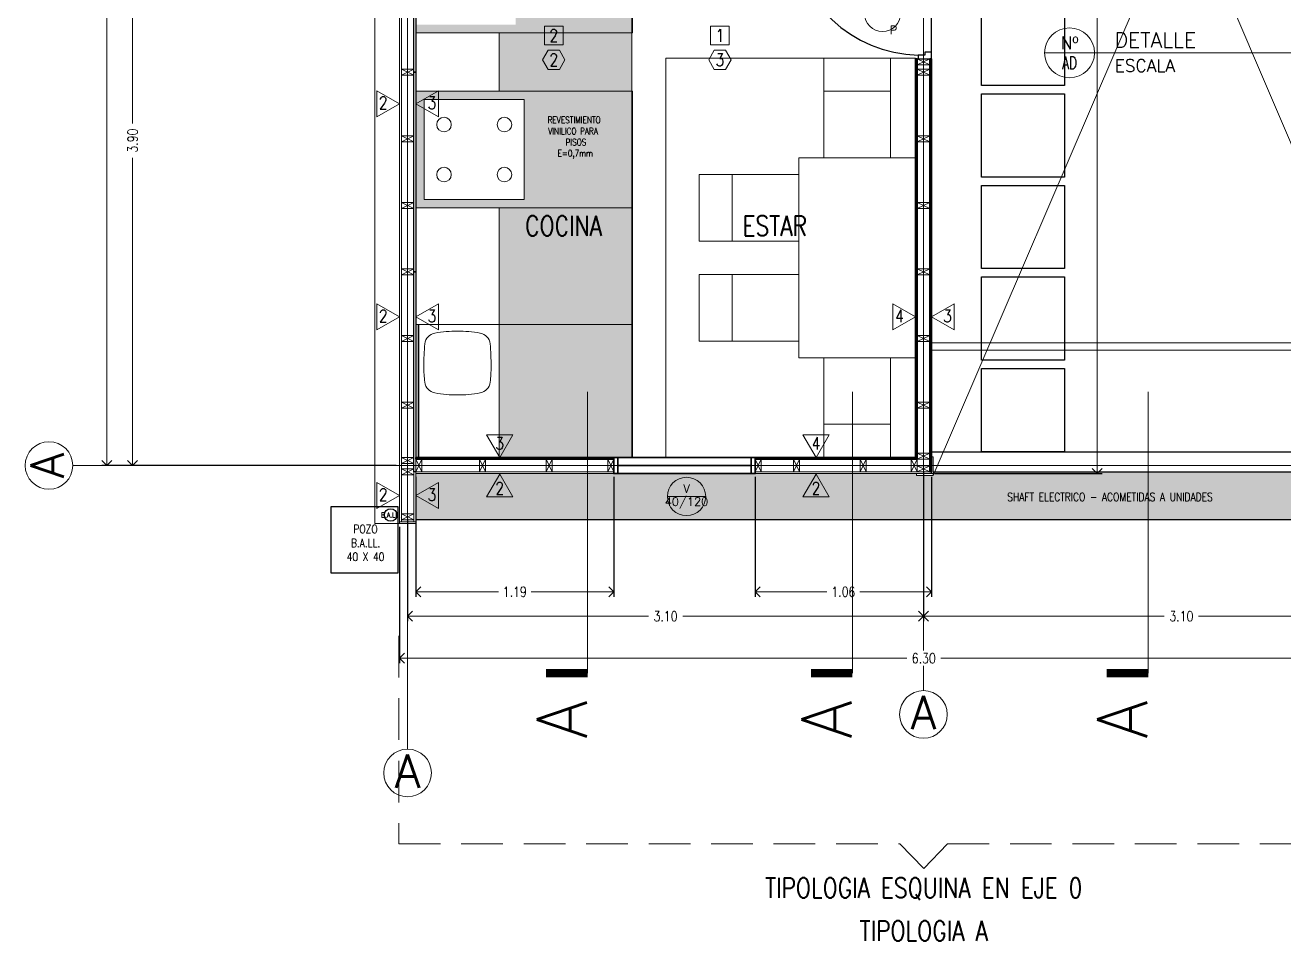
# Model space of a CAD drawing. Header units: inches. Extents: x 10.8 to 60.4, y 12.2 to 79.7.
# Drawn here: x 11.17 to 18.72, y 12.38 to 17.88 of the extents above; entities that cross this region are included whole.
import ezdxf
from ezdxf.enums import TextEntityAlignment as Align

# ---------------------------------------------------------------- set-up
doc = ezdxf.new("R2010")
doc.units = ezdxf.units.IN
doc.header["$MEASUREMENT"] = 0
doc.linetypes.add('CENTER', pattern=[2, 1.25, -0.25, 0.25, -0.25])
doc.linetypes.add('HIDDEN', pattern=[0.375, 0.25, -0.125])
doc.layers.get('DEFPOINTS').update_dxf_attribs({"color": 210})
doc.layers.add('_AUX', color=210, linetype='Continuous', lineweight=18, plot=False)
for name, color, linetype, lineweight in [('A-ANNO-DIMS', 3, 'Continuous', 18), ('A-ANNO-SYMB', 3, 'Continuous', 18), ('A-ANNO-TEXT', 3, 'Continuous', 18), ('A-DETL-MBND', 3, 'Continuous', 18), ('A-DETL-MCUT', 4, 'Continuous', 25), ('A-DOOR-FULL', 4, 'Continuous', 25), ('A-DOOR-SYMB', 3, 'Continuous', 18), ('A-ELEV-IDEN', 3, 'Continuous', 18), ('A-ELEV-MBE1', 7, 'Continuous', 35), ('A-ELEV-MBE2', 4, 'Continuous', 25), ('A-FLOR-PATT', 8, 'Continuous', 18), ('A-FURN', 8, 'Continuous', 18), ('A-SECT-MCUT', 7, 'Continuous', 35), ('A-WALL-PATT', 8, 'Continuous', 18), ('A-WALL-STUD', 3, 'Continuous', 18)]:
    doc.layers.add(name, color=color, linetype=linetype, lineweight=lineweight)
doc.styles.add('E-ROMANS', font='romans.shx', dxfattribs={"width": 0.8})
doc.dimstyles.new('E-0050_ARW_12', dxfattribs={"dimscale": 0.001, "dimtxt": 60, "dimasz": 60, "dimexe": 30, "dimexo": 20, "dimgap": 30, "dimtad": 0, "dimzin": 0, "dimdsep": 46, "dimtxsty": 'E-ROMANS', "dimblk": 'OPEN90', "dimcen": 30, "dimclrd": 256, "dimclre": 256, "dimclrt": 256, "dimadec": 0, "dimazin": 0, "dimtfac": 1, "dimtmove": 1, "dimatfit": 3, "dimldrblk": 'OPEN90', "dimfxl": 1, "dimtfill": 1, "dimtolj": 1, "dimtzin": 0, "dimlwd": -1, "dimarcsym": 0})

# ---------------------------------------------------------------- blocks, each defined once
blk = doc.blocks.new('_Open90')
at = {"color": 0, "linetype": 'ByBlock', "lineweight": -2}
for p, q in [((0, 0), (-1, 0)), ((-0.5, 0.5), (0, 0)), ((0, 0), (-0.5, -0.5))]:
    blk.add_line(p, q, dxfattribs=at)
blk = doc.blocks.new('*D1001')
at = {"layer": 'A-ANNO-DIMS', "lineweight": -2, "transparency": 16777216}
for p, q in [((16.6289, 22.1814), (17.6336, 22.1814)), ((16.6289, 15.1824), (17.6336, 15.1824))]:
    blk.add_line(p, q, dxfattribs=at)
at = {"layer": 'A-ANNO-DIMS', "transparency": 16777216}
for p, q in [((17.6036, 22.1214), (17.6036, 18.785)), ((17.6036, 15.2424), (17.6036, 18.5788))]:
    blk.add_line(p, q, dxfattribs=at)
at = {"layer": 'DEFPOINTS', "color": 0, "transparency": 16777216}
for p in [(16.6089, 22.1814), (17.6036, 22.1814), (16.6089, 15.1824)]:
    blk.add_point(p, dxfattribs=at)
at = {"layer": 'A-ANNO-DIMS', "transparency": 16777216, "xscale": 0.06, "yscale": 0.06, "zscale": 0.06}
for p, rotation in [((17.6036, 22.1814), 90), ((17.6036, 15.1824), 270)]:
    blk.add_blockref('_Open90', p, dxfattribs=dict(at, rotation=rotation))
at = {"layer": 'A-ANNO-DIMS', "transparency": 16777216, "insert": (17.6036, 18.6819), "char_height": 0.06, "attachment_point": 5, "rotation": 90, "style": 'E-ROMANS', "bg_fill": 3, "box_fill_scale": 1.25, "bg_fill_color": 256, "bg_fill_true_color": 13158600, "bg_fill_transparency": 0}
blk.add_mtext('\\A1;7.00', dxfattribs=at)
blk = doc.blocks.new('*D869')
at = {"layer": 'A-ANNO-DIMS', "lineweight": -2, "transparency": 16777216}
for p, q in [((16.5614, 15.1984), (16.5614, 14.2956)), ((13.4644, 14.9104), (13.4644, 14.2956))]:
    blk.add_line(p, q, dxfattribs=at)
at = {"layer": 'A-ANNO-DIMS', "transparency": 16777216}
for p, q in [((13.5244, 14.3256), (14.9097, 14.3256)), ((16.5014, 14.3256), (15.116, 14.3256))]:
    blk.add_line(p, q, dxfattribs=at)
at = {"layer": 'DEFPOINTS', "color": 0, "transparency": 16777216}
for p in [(16.5614, 15.2184), (13.4644, 14.9304), (16.5614, 14.3256)]:
    blk.add_point(p, dxfattribs=at)
at = {"layer": 'A-ANNO-DIMS', "transparency": 16777216, "xscale": 0.06, "yscale": 0.06, "zscale": 0.06, "rotation": 180}
blk.add_blockref('_Open90', (13.4644, 14.3256), dxfattribs=at)
at = {"layer": 'A-ANNO-DIMS', "transparency": 16777216, "xscale": 0.06, "yscale": 0.06, "zscale": 0.06}
blk.add_blockref('_Open90', (16.5614, 14.3256), dxfattribs=at)
at = {"layer": 'A-ANNO-DIMS', "transparency": 16777216, "insert": (15.0129, 14.3256), "char_height": 0.06, "attachment_point": 5, "style": 'E-ROMANS', "bg_fill": 3, "box_fill_scale": 1.25, "bg_fill_color": 256, "bg_fill_true_color": 13158600, "bg_fill_transparency": 0}
blk.add_mtext('\\A1;3.10', dxfattribs=at)
blk = doc.blocks.new('*D870')
at = {"layer": 'A-ANNO-DIMS', "lineweight": -2, "transparency": 16777216}
for p, q in [((16.5614, 15.1984), (16.5614, 14.2956)), ((19.6584, 14.9104), (19.6584, 14.2956))]:
    blk.add_line(p, q, dxfattribs=at)
at = {"layer": 'A-ANNO-DIMS', "transparency": 16777216}
for p, q in [((16.6214, 14.3256), (18.0067, 14.3256)), ((19.5984, 14.3256), (18.213, 14.3256))]:
    blk.add_line(p, q, dxfattribs=at)
at = {"layer": 'DEFPOINTS', "color": 0, "transparency": 16777216}
for p in [(16.5614, 15.2184), (19.6584, 14.9304), (19.6584, 14.3256)]:
    blk.add_point(p, dxfattribs=at)
at = {"layer": 'A-ANNO-DIMS', "transparency": 16777216, "xscale": 0.06, "yscale": 0.06, "zscale": 0.06, "rotation": 180}
blk.add_blockref('_Open90', (16.5614, 14.3256), dxfattribs=at)
at = {"layer": 'A-ANNO-DIMS', "transparency": 16777216, "xscale": 0.06, "yscale": 0.06, "zscale": 0.06}
blk.add_blockref('_Open90', (19.6584, 14.3256), dxfattribs=at)
at = {"layer": 'A-ANNO-DIMS', "transparency": 16777216, "insert": (18.1099, 14.3256), "char_height": 0.06, "attachment_point": 5, "style": 'E-ROMANS', "bg_fill": 3, "box_fill_scale": 1.25, "bg_fill_color": 256, "bg_fill_true_color": 13158600, "bg_fill_transparency": 0}
blk.add_mtext('\\A1;3.10', dxfattribs=at)
blk = doc.blocks.new('*D1055')
at = {"layer": 'A-ANNO-DIMS', "lineweight": -2, "transparency": 16777216}
for p, q in [((13.4159, 14.8624), (13.4159, 14.0432)), ((19.7109, 14.1875), (19.7109, 14.0432))]:
    blk.add_line(p, q, dxfattribs=at)
at = {"layer": 'A-ANNO-DIMS', "transparency": 16777216}
for p, q in [((13.4759, 14.0732), (16.4614, 14.0732)), ((19.6509, 14.0732), (16.6654, 14.0732))]:
    blk.add_line(p, q, dxfattribs=at)
at = {"layer": 'DEFPOINTS', "color": 0, "transparency": 16777216}
for p in [(13.4159, 14.8824), (19.7109, 14.2075), (13.4159, 14.0732)]:
    blk.add_point(p, dxfattribs=at)
at = {"layer": 'A-ANNO-DIMS', "transparency": 16777216, "xscale": 0.06, "yscale": 0.06, "zscale": 0.06, "rotation": 180}
blk.add_blockref('_Open90', (13.4159, 14.0732), dxfattribs=at)
at = {"layer": 'A-ANNO-DIMS', "transparency": 16777216, "xscale": 0.06, "yscale": 0.06, "zscale": 0.06}
blk.add_blockref('_Open90', (19.7109, 14.0732), dxfattribs=at)
at = {"layer": 'A-ANNO-DIMS', "transparency": 16777216, "insert": (16.5634, 14.0732), "char_height": 0.06, "attachment_point": 5, "style": 'E-ROMANS', "bg_fill": 3, "box_fill_scale": 1.25, "bg_fill_color": 256, "bg_fill_true_color": 13158600, "bg_fill_transparency": 0}
blk.add_mtext('\\A1;6.30', dxfattribs=at)
blk = doc.blocks.new('*D1056')
at = {"layer": 'A-ANNO-DIMS', "lineweight": -2, "transparency": 16777216}
for p, q in [((13.5139, 15.1624), (13.5139, 14.4424)), ((14.7019, 15.1624), (14.7019, 14.4424))]:
    blk.add_line(p, q, dxfattribs=at)
at = {"layer": 'A-ANNO-DIMS', "transparency": 16777216}
for p, q in [((13.5739, 14.4724), (14.0093, 14.4724)), ((14.6419, 14.4724), (14.2064, 14.4724))]:
    blk.add_line(p, q, dxfattribs=at)
at = {"layer": 'DEFPOINTS', "color": 0, "transparency": 16777216}
for p in [(13.5139, 15.1824), (14.7019, 15.1824), (14.7019, 14.4724)]:
    blk.add_point(p, dxfattribs=at)
at = {"layer": 'A-ANNO-DIMS', "transparency": 16777216, "xscale": 0.06, "yscale": 0.06, "zscale": 0.06, "rotation": 180}
blk.add_blockref('_Open90', (13.5139, 14.4724), dxfattribs=at)
at = {"layer": 'A-ANNO-DIMS', "transparency": 16777216, "xscale": 0.06, "yscale": 0.06, "zscale": 0.06}
blk.add_blockref('_Open90', (14.7019, 14.4724), dxfattribs=at)
at = {"layer": 'A-ANNO-DIMS', "transparency": 16777216, "insert": (14.1079, 14.4724), "char_height": 0.06, "attachment_point": 5, "style": 'E-ROMANS', "bg_fill": 3, "box_fill_scale": 1.25, "bg_fill_color": 256, "bg_fill_true_color": 13158600, "bg_fill_transparency": 0}
blk.add_mtext('\\A1;1.19', dxfattribs=at)
blk = doc.blocks.new('*D883')
at = {"layer": 'A-ANNO-DIMS', "lineweight": -2, "transparency": 16777216}
for p, q in [((15.5519, 15.1624), (15.5519, 14.4424)), ((16.6089, 15.1624), (16.6089, 14.4424))]:
    blk.add_line(p, q, dxfattribs=at)
at = {"layer": 'A-ANNO-DIMS', "transparency": 16777216}
for p, q in [((15.6119, 14.4724), (15.9806, 14.4724)), ((16.5489, 14.4724), (16.1801, 14.4724))]:
    blk.add_line(p, q, dxfattribs=at)
at = {"layer": 'DEFPOINTS', "color": 0, "transparency": 16777216}
for p in [(15.5519, 15.1824), (16.6089, 15.1824), (16.6089, 14.4724)]:
    blk.add_point(p, dxfattribs=at)
at = {"layer": 'A-ANNO-DIMS', "transparency": 16777216, "xscale": 0.06, "yscale": 0.06, "zscale": 0.06, "rotation": 180}
blk.add_blockref('_Open90', (15.5519, 14.4724), dxfattribs=at)
at = {"layer": 'A-ANNO-DIMS', "transparency": 16777216, "xscale": 0.06, "yscale": 0.06, "zscale": 0.06}
blk.add_blockref('_Open90', (16.6089, 14.4724), dxfattribs=at)
at = {"layer": 'A-ANNO-DIMS', "transparency": 16777216, "insert": (16.0804, 14.4724), "char_height": 0.06, "attachment_point": 5, "style": 'E-ROMANS', "bg_fill": 3, "box_fill_scale": 1.25, "bg_fill_color": 256, "bg_fill_true_color": 13158600, "bg_fill_transparency": 0}
blk.add_mtext('\\A1;1.06', dxfattribs=at)
blk = doc.blocks.new('*D1057')
at = {"layer": 'A-ANNO-DIMS', "lineweight": -2, "transparency": 16777216}
for p, q in [((13.4069, 19.1339), (11.783, 19.1339)), ((13.3959, 15.2309), (11.783, 15.2309))]:
    blk.add_line(p, q, dxfattribs=at)
at = {"layer": 'A-ANNO-DIMS', "transparency": 16777216}
for p, q in [((11.813, 19.0739), (11.813, 17.2856)), ((11.813, 15.2909), (11.813, 17.0793))]:
    blk.add_line(p, q, dxfattribs=at)
at = {"layer": 'DEFPOINTS', "color": 0, "transparency": 16777216}
for p in [(11.813, 19.1339), (13.4269, 19.1339), (13.4159, 15.2309)]:
    blk.add_point(p, dxfattribs=at)
at = {"layer": 'A-ANNO-DIMS', "transparency": 16777216, "xscale": 0.06, "yscale": 0.06, "zscale": 0.06}
for p, rotation in [((11.813, 19.1339), 90), ((11.813, 15.2309), 270)]:
    blk.add_blockref('_Open90', p, dxfattribs=dict(at, rotation=rotation))
at = {"layer": 'A-ANNO-DIMS', "transparency": 16777216, "insert": (11.813, 17.1824), "char_height": 0.06, "attachment_point": 5, "rotation": 90, "style": 'E-ROMANS', "bg_fill": 3, "box_fill_scale": 1.25, "bg_fill_color": 256, "bg_fill_true_color": 13158600, "bg_fill_transparency": 0}
blk.add_mtext('\\A1;3.90', dxfattribs=at)
blk = doc.blocks.new('*D1059')
at = {"layer": 'A-ANNO-DIMS', "lineweight": -2, "transparency": 16777216}
for p, q in [((13.3959, 22.1329), (11.6296, 22.1329)), ((13.3959, 15.2309), (11.6296, 15.2309))]:
    blk.add_line(p, q, dxfattribs=at)
at = {"layer": 'A-ANNO-DIMS', "transparency": 16777216}
for p, q in [((11.6596, 22.0729), (11.6596, 18.7839)), ((11.6596, 15.2909), (11.6596, 18.5799))]:
    blk.add_line(p, q, dxfattribs=at)
at = {"layer": 'DEFPOINTS', "color": 0, "transparency": 16777216}
for p in [(13.4159, 22.1329), (11.6596, 15.2309), (13.4159, 15.2309)]:
    blk.add_point(p, dxfattribs=at)
at = {"layer": 'A-ANNO-DIMS', "transparency": 16777216, "xscale": 0.06, "yscale": 0.06, "zscale": 0.06}
for p, rotation in [((11.6596, 22.1329), 90), ((11.6596, 15.2309), 270)]:
    blk.add_blockref('_Open90', p, dxfattribs=dict(at, rotation=rotation))
at = {"layer": 'A-ANNO-DIMS', "transparency": 16777216, "insert": (11.6596, 18.6819), "char_height": 0.06, "attachment_point": 5, "rotation": 90, "style": 'E-ROMANS', "bg_fill": 3, "box_fill_scale": 1.25, "bg_fill_color": 256, "bg_fill_true_color": 13158600, "bg_fill_transparency": 0}
blk.add_mtext('\\A1;6.90', dxfattribs=at)
blk = doc.blocks.new('ytui')
for p, q in [((-240.4633, 148.8861), (-240.4633, 150.1861)), ((-240.4633, 150.1861), (-239.7633, 150.1861)), ((-239.7633, 148.8861), (-239.7633, 150.1861)), ((-239.7633, 148.8861), (-240.4633, 148.8861))]:
    blk.add_line(p, q)
blk = doc.blocks.new('UGUI')
for p, q in [((-243.4605, 127.8342), (-243.4605, 129.1342)), ((-242.7605, 129.1342), (-243.4605, 129.1342)), ((-242.7605, 127.8342), (-242.7605, 129.1342)), ((-242.7605, 127.8342), (-243.4605, 127.8342))]:
    blk.add_line(p, q)
blk = doc.blocks.new('IO')
for p, q in [((-242.3043, 128.3342), (-242.3043, 129.1342)), ((-241.5043, 129.1342), (-242.3043, 129.1342)), ((-241.5043, 128.3342), (-241.5043, 129.1342))]:
    blk.add_line(p, q)

msp = doc.modelspace()

# ---------------------------------------------------------------- hatches: boundary and pattern name
at = {"layer": 'A-FLOR-PATT'}
h = msp.add_hatch(dxfattribs=at)
h.set_pattern_fill('DOTS', color=256, scale=0.02, style=0)
h.set_pattern_definition([(0, (-444.033665, -8.068132), (0.015875, 0.03175), [0, -0.03175])])
h.paths.add_polyline_path([(14.8109, 19.0864), (13.5139, 19.0864), (13.5139, 18.5864), (14.1144, 18.5864), (14.1144, 18.5294), (13.5139, 18.5294), (13.5139, 16.0784), (14.0139, 16.0784), (14.0139, 15.2784), (14.8109, 15.2784)])
h.paths.add_polyline_path([(13.5639, 16.8284), (14.1639, 16.8284), (14.1639, 17.4284), (13.5639, 17.4284)], flags=16)
h.paths.add_polyline_path([(14.0133, 17.8294), (13.5139, 17.8294), (13.5139, 17.4784), (14.0133, 17.4784)], flags=16)
h.paths.add_polyline_path([(14.1139, 18.4794), (13.5139, 18.4794), (13.5139, 17.8794), (14.1139, 17.8794)], flags=16)
h.paths.add_polyline_path([(14.0139, 16.7784), (13.5139, 16.7784), (13.5139, 16.0784), (14.0139, 16.0784)], flags=16)
h = msp.add_hatch(dxfattribs=at)
h.set_pattern_fill('BRASS', color=256, scale=0.01, angle=45, style=0)
h.set_pattern_definition([(45, (-444.033665, -8.06813), (-0.044901281, 0.044901281), []), (45, (-444.056116, -8.04568), (-0.044901281, 0.044901281), [0.03175, -0.015875])])
h.paths.add_polyline_path([(19.6089, 15.1934), (16.6293, 15.1934), (16.6199, 15.1714), (16.5199, 15.1714), (16.5199, 15.1824), (15.5519, 15.1824), (15.5269, 15.1824), (14.7019, 15.1824), (13.5139, 15.1824), (13.5139, 14.9054), (19.6089, 14.9054)])

# ---------------------------------------------------------------- linework, layer by layer
at = {"layer": '_AUX'}
for points in [[(14.8109, 19.0864), (13.5139, 19.0864), (13.5139, 18.5864), (14.1144, 18.5864), (14.1144, 18.5294), (13.5139, 18.5294), (13.5139, 16.0784), (14.0139, 16.0784), (14.0139, 15.2784), (14.8109, 15.2784)], [(14.0133, 17.8294), (13.5139, 17.8294), (13.5139, 17.4784), (14.0133, 17.4784)], [(13.5639, 16.8284), (14.1639, 16.8284), (14.1639, 17.4284), (13.5639, 17.4284)], [(14.0139, 16.7784), (13.5139, 16.7784), (13.5139, 16.0784), (14.0139, 16.0784)]]:
    msp.add_lwpolyline(points, close=True, dxfattribs=at)
at = {"layer": 'A-ANNO-SYMB'}
for p, q in [((13.4644, 25.5508), (13.4644, 13.5272)), ((16.5614, 25.1522), (16.5614, 13.8788)), ((16.5139, 17.6784), (15.0139, 17.6784)), ((15.0139, 15.2784), (15.0139, 17.6784)), ((15.9639, 17.4784), (15.9639, 17.6784)), ((16.3639, 17.6784), (15.9639, 17.6784)), ((16.3639, 17.4784), (16.3639, 17.6784)), ((16.5139, 15.2784), (16.5139, 17.6784)), ((15.2139, 16.5784), (15.2139, 16.9784)), ((15.4139, 16.9784), (15.2139, 16.9784)), ((14.0139, 16.7784), (14.8139, 16.7784)), ((14.8139, 16.7784), (14.8138, 16.0784)), ((15.4139, 16.5784), (15.2139, 16.5784)), ((15.2139, 15.9784), (15.2139, 16.3784)), ((15.2139, 16.3784), (15.4139, 16.3784)), ((14.0138, 16.0784), (14.8138, 16.0784)), ((15.4139, 15.9784), (15.2139, 15.9784)), ((15.9639, 15.4784), (15.9639, 15.2784)), ((16.3639, 15.4784), (16.3639, 15.2784)), ((16.5139, 15.2784), (15.0139, 15.2784)), ((16.3639, 15.2784), (15.9639, 15.2784)), ((34.2889, 15.2309), (11.4546, 15.2309))]:
    msp.add_line(p, q, dxfattribs=at)
for centre in [(11.3115, 15.2309), (16.5614, 13.7358), (13.4644, 13.3842)]:
    msp.add_circle(centre, 0.143, dxfattribs=at)
at = {"layer": 'A-ANNO-TEXT'}
for points in [[(14.2857, 17.8702), (14.3982, 17.8702), (14.3982, 17.7577), (14.2857, 17.7577)], [(15.283, 17.8702), (15.3955, 17.8702), (15.3955, 17.7577), (15.283, 17.7577)], [(14.3756, 17.609), (14.4093, 17.6673), (14.3756, 17.7256), (14.3083, 17.7256), (14.2746, 17.6673), (14.3083, 17.609)], [(15.3729, 17.609), (15.4066, 17.6673), (15.3729, 17.7256), (15.3056, 17.7256), (15.272, 17.6673), (15.3056, 17.609)], [(13.5139, 17.4037), (13.6497, 17.4821), (13.6497, 17.3253)], [(13.5139, 16.1232), (13.6497, 16.2016), (13.6497, 16.0448)], [(16.5139, 16.1232), (16.378, 16.2016), (16.378, 16.0448)], [(14.0173, 15.2784), (14.0957, 15.4143), (13.9388, 15.4143)], [(15.9162, 15.2784), (15.9946, 15.4143), (15.8378, 15.4143)], [(13.4149, 15.0501), (13.279, 15.1285), (13.279, 14.9716)]]:
    msp.add_lwpolyline(points, close=True, dxfattribs=at)
at = {"layer": 'A-ANNO-TEXT', "linetype": 'HIDDEN'}
msp.add_lwpolyline([(13.4118, 14.2075), (13.4118, 12.9578), (16.4199, 12.9578), (16.5629, 12.8096), (16.7059, 12.9578), (19.7109, 12.9578), (19.7109, 14.2075)], dxfattribs=at)
at = {"layer": 'A-DETL-MBND'}
msp.add_line((13.4159, 14.8824), (13.4159, 14.8934), dxfattribs=at)
for points in [[(13.4269, 18.8184), (13.4269, 14.8934), (13.4159, 14.8934), (13.4159, 18.7934)], [(13.4159, 14.8934), (13.5139, 14.8934), (13.5139, 14.8824), (13.4159, 14.8824)], [(13.4269, 14.8934), (13.5019, 14.8934), (13.5019, 14.9054), (13.4269, 14.9054)]]:
    msp.add_lwpolyline(points, dxfattribs=at)
for points in [[(16.6199, 15.2824), (16.6089, 15.2824), (16.6089, 15.1824), (16.6199, 15.1824)], [(13.5019, 14.8934), (13.5019, 15.1934), (13.5139, 15.1934), (13.5139, 14.8934)], [(14.7019, 15.1934), (14.7019, 15.1824), (13.5139, 15.1824), (13.5139, 15.1934)], [(16.6089, 15.1934), (16.6089, 15.1824), (15.5519, 15.1824), (15.5519, 15.1934)], [(16.6199, 15.1714), (16.6199, 15.1824), (16.5199, 15.1824), (16.5199, 15.1714)]]:
    msp.add_lwpolyline(points, close=True, dxfattribs=at)
at = {"layer": 'A-DETL-MCUT'}
for points in [[(13.5139, 17.9434), (13.5139, 17.5934), (13.5019, 17.5934), (13.5019, 18.8184)], [(13.5139, 15.1934), (13.5139, 15.1934), (13.5019, 15.1934), (13.5019, 16.3934), (13.5139, 16.3934), (13.5139, 15.2684)]]:
    msp.add_lwpolyline(points, dxfattribs=at)
msp.add_lwpolyline([(13.5019, 16.3934), (13.5019, 17.5934), (13.5139, 17.5934), (13.5139, 16.3934)], close=True, dxfattribs=at)
at = {"layer": 'A-DOOR-FULL', "linetype": 'CENTER'}
msp.add_arc((16.5463, 18.4707), 0.7753, 184.40465, 268.71036, dxfattribs=at)
at = {"layer": 'A-DOOR-SYMB'}
msp.add_circle((16.3156, 17.9464), 0.1088, dxfattribs=at)
at = {"layer": 'A-ELEV-IDEN'}
for p, q in [((16.6199, 22.1924), (19.6089, 15.1934)), ((16.6199, 15.1714), (19.6089, 22.1329))]:
    msp.add_line(p, q, dxfattribs=at)
for points in [[(13.4159, 22.4044), (13.2679, 22.4044), (13.2679, 14.8824), (13.4159, 14.8824)], [(14.8109, 19.0864), (14.8109, 15.2784)]]:
    msp.add_lwpolyline(points, dxfattribs=at)
at = {"layer": 'A-ELEV-MBE1'}
for p, q in [((14.7019, 15.2784), (15.5519, 15.2784)), ((14.7019, 15.1824), (15.5519, 15.1824))]:
    msp.add_line(p, q, dxfattribs=at)
at = {"layer": 'A-ELEV-MBE1', "linetype": 'Continuous'}
msp.add_line((14.7269, 15.2309), (15.5264, 15.2309), dxfattribs=at)
at = {"layer": 'A-ELEV-MBE1'}
for points in [[(14.7019, 15.2784), (14.7269, 15.2784), (14.7269, 15.1824), (14.7019, 15.1824)], [(15.5269, 15.2784), (15.5519, 15.2784), (15.5519, 15.1824), (15.5269, 15.1824)]]:
    msp.add_lwpolyline(points, close=True, dxfattribs=at)
at = {"layer": 'A-ELEV-MBE2'}
msp.add_line((16.6089, 17.7134), (16.6089, 18.4334), dxfattribs=at)
at = {"layer": 'A-ELEV-MBE2', "ltscale": 0.05}
msp.add_lwpolyline([(13.0051, 14.9851), (13.4051, 14.9851), (13.4051, 14.5851), (13.0051, 14.5851)], close=True, dxfattribs=at)
msp.add_circle((13.3631, 14.9336), 0.0375, dxfattribs=at)
at = {"layer": 'A-FURN'}
for p, q in [((16.3639, 17.0784), (16.3639, 17.4784)), ((16.5139, 17.0784), (15.8139, 17.0784)), ((15.8139, 17.0784), (15.8139, 15.8784)), ((16.5139, 15.8784), (16.5139, 17.0784)), ((15.8139, 16.5784), (15.4139, 16.5784)), ((15.4139, 15.9784), (15.4139, 16.3784)), ((15.4139, 16.3784), (15.8139, 16.3784)), ((13.5139, 16.0784), (14.0139, 16.0784)), ((13.5139, 15.2784), (13.5139, 16.0784)), ((14.0139, 16.0784), (14.0139, 15.2784)), ((15.8139, 15.9784), (15.4139, 15.9784)), ((15.8139, 15.8784), (16.5139, 15.8784)), ((16.3639, 15.8784), (16.3639, 15.4784)), ((14.0139, 15.2784), (13.5139, 15.2784))]:
    msp.add_line(p, q, dxfattribs=at)
for points in [[(13.5139, 17.8294), (13.5139, 17.4784), (14.0133, 17.4784), (14.0133, 17.8294)], [(14.1639, 17.4284), (14.1639, 16.8284), (13.5639, 16.8284), (13.5639, 17.4284)], [(13.5139, 16.0784), (14.0139, 16.0784), (14.0139, 16.7784), (13.5139, 16.7784)]]:
    msp.add_lwpolyline(points, close=True, dxfattribs=at)
for points in [[(16.3639, 17.4784), (15.9639, 17.4784), (15.9639, 17.0784)], [(15.4139, 16.5784), (15.4139, 16.9784), (15.8139, 16.9784)], [(16.3639, 15.4784), (15.9639, 15.4784), (15.9639, 15.8784)]]:
    msp.add_lwpolyline(points, dxfattribs=at)
for centre in [(13.683, 17.2784), (14.0456, 17.2784), (13.683, 16.9784), (14.0456, 16.9784)]:
    msp.add_circle(centre, 0.0438, dxfattribs=at)
for centre, radius, start, end in [((13.6422, 15.9524), 0.075, 100.38124, 172.77), ((13.6422, 15.9524), 0.075, 100.38124, 172.77), ((13.7639, 15.2884), 0.75, 90, 100.38124), ((13.7639, 15.2884), 0.75, 90, 100.38124), ((13.7639, 15.2884), 0.75, 79.61876, 90), ((13.7639, 15.2884), 0.75, 79.61876, 90), ((13.8855, 15.9524), 0.075, 7.23, 79.61876), ((13.8855, 15.9524), 0.075, 7.23, 79.61876), ((15.1238, 15.8254), 1.5619, 174.99166, 180.0013), ((15.1238, 15.8254), 1.5619, 174.99166, 180.0013), ((12.404, 15.8254), 1.5619, 359.9987, 5.00834), ((12.404, 15.8254), 1.5619, 359.9987, 5.00834), ((14.3119, 15.8254), 0.75, 180, 187.23), ((14.3119, 15.8254), 0.75, 180, 187.23), ((13.2159, 15.8254), 0.75, 352.77, 0), ((13.2159, 15.8254), 0.75, 352.77, 0), ((13.6422, 15.7405), 0.075, 187.23, 259.61876), ((13.6422, 15.7405), 0.075, 187.23, 259.61876), ((13.8855, 15.7405), 0.075, 280.38124, 352.77), ((13.8855, 15.7405), 0.075, 280.38124, 352.77), ((13.7639, 16.4044), 0.75, 259.61876, 270), ((13.7639, 16.4044), 0.75, 259.61876, 270), ((13.7639, 16.4044), 0.75, 270, 280.38124), ((13.7639, 16.4044), 0.75, 270, 280.38124)]:
    msp.add_arc(centre, radius, start, end, dxfattribs=at)
at = {"layer": 'A-SECT-MCUT'}
msp.add_line((13.5289, 15.2784), (13.5289, 16.0784), dxfattribs=at)
for points in [[(16.5139, 17.5934), (16.5239, 17.5934), (16.5239, 17.6734), (16.5139, 17.6734)], [(16.6089, 17.5934), (16.5989, 17.5934), (16.5989, 17.6734), (16.6089, 17.6734)], [(16.5239, 17.5934), (16.5239, 16.3934), (16.5139, 16.3934), (16.5139, 17.5934)], [(16.6089, 17.5934), (16.6089, 16.3934), (16.5989, 16.3934), (16.5989, 17.5934)], [(16.5239, 16.3934), (16.5239, 15.2784), (16.5139, 15.2784), (16.5139, 16.3934)], [(16.6089, 16.3934), (16.6089, 15.1934), (16.5989, 15.1934), (16.5989, 16.3934)], [(13.5139, 15.2784), (14.7019, 15.2784), (14.7019, 15.2684), (13.5139, 15.2684)], [(15.5519, 15.2784), (16.5239, 15.2784), (16.5239, 15.2684), (15.5519, 15.2684)]]:
    msp.add_lwpolyline(points, close=True, dxfattribs=at)
at = {"layer": 'A-WALL-PATT', "ltscale": 0.1}
for p, q in [((16.5614, 17.5684), (16.5614, 17.2184)), ((16.5614, 17.1684), (16.5614, 16.8184)), ((16.5614, 16.7684), (16.5614, 16.4184)), ((16.5614, 16.3684), (16.5614, 16.0184)), ((16.5614, 15.9684), (16.5614, 15.6184)), ((16.5614, 15.5684), (16.5614, 15.3044))]:
    msp.add_line(p, q, dxfattribs=at)

# ---------------------------------------------------------------- block references
at = {"layer": 'A-ANNO-SYMB', "xscale": -1, "rotation": 270}
for name, p in [('UGUI', (-114.3203, 261.2898)), ('ytui', (-135.3723, 257.2418)), ('IO', (-114.3203, 257.5827))]:
    msp.add_blockref(name, p, dxfattribs=at)

# ---------------------------------------------------------------- texts
at = {"layer": 'A-ANNO-TEXT', "char_height": 0.075, "attachment_point": 5, "style": 'E-ROMANS'}
for s, insert, rotation in [('\\pi-0.45,l0.45,t0.45;2', (14.342, 17.8139), 0.00048), ('\\pi-0.45,l0.45,t0.45;1', (15.3393, 17.8139), 0.00048), ('\\pi-0.45,l0.45,t0.45;2', (14.342, 17.6673), 0.00048), ('\\pi-0.45,l0.45,t0.45;3', (15.3393, 17.6673), 0.00048), ('\\pi-0.45,l0.45,t0.45;3', (13.6108, 17.4093), 359.99952), ('\\pi-0.45,l0.45,t0.45;3', (13.6108, 16.1288), 359.99952), ('\\pi-0.45,l0.45,t0.45;4', (16.417, 16.1288), 0.00048), ('\\pi-0.45,l0.45,t0.45;3', (14.0173, 15.3642), 0.00048), ('\\pi-0.45,l0.45,t0.45;4', (15.9162, 15.3642), 0.00048), ('\\pi-0.45,l0.45,t0.45;2', (13.318, 15.0557), 0.00048)]:
    msp.add_mtext(s, dxfattribs=dict(at, insert=insert, rotation=rotation))
at = {"layer": 'A-ANNO-TEXT', "style": 'E-ROMANS'}
for s, insert, char_height, attachment_point in [('\\pi-0.17143;REVESTIMIENTO\\P\\pi-0.16838;VINILICO PARA \\P\\pi-0.064;PISOS\\P\\pi-0.112;E=0,7mm', (14.4764, 17.0739), 0.04, 7), ('\\pi-0.36,l0.36,t0.36;COCINA', (14.4007, 16.6705), 0.12, 5), ('\\pi-0.36,l0.36,t0.36;ESTAR', (15.6682, 16.6705), 0.12, 5), ('\\pi-0.09,l0.09,t0.09;B.A.LL.', (13.3631, 14.9336), 0.03, 5), ('\\pi-0.15,l0.15,t0.15;POZO\\PB.A.LL.\\P40 X 40', (13.2122, 14.7657), 0.05, 5), ('\\pi-0.36,l0.36,t0.36;TIPOLOGIA ESQUINA EN EJE 0', (16.5629, 12.6879), 0.12, 5), ('\\pi-0.36,l0.36,t0.36;TIPOLOGIA A', (16.5629, 12.4358), 0.12, 5)]:
    msp.add_mtext(s, dxfattribs=dict(at, insert=insert, char_height=char_height, attachment_point=attachment_point))
msp.add_attdef('P', text='P', height=0.05, dxfattribs=at).set_placement((16.3813, 17.807), align=Align.BOTTOM_CENTER)
for tag, p, s, height in [('DETALLE', (17.7088, 17.7414), 'D E T A L L E   T I P O', 0.089939), ('ESCALA', (17.7088, 17.5954), 'E s c a l a   1 : 1 0 0', 0.074949)]:
    msp.add_attdef(tag, p, s, height=height, dxfattribs=at)
msp.add_attdef('A', text='0.00', height=0.2, rotation=90, dxfattribs=at).set_placement((11.3004, 15.2309), align=Align.MIDDLE_CENTER)
for p in [(16.5614, 13.7469), (13.4644, 13.3953)]:
    msp.add_attdef('A', text='0.00', height=0.2, dxfattribs=at).set_placement(p, align=Align.MIDDLE_CENTER)
for p in [(14.3897, 13.5894), (15.9797, 13.5894), (17.755, 13.5894)]:
    msp.add_attdef('A', text='CORTE', height=0.2998, rotation=90, dxfattribs=at).set_placement(p, align=Align.MIDDLE_LEFT)

# ---------------------------------------------------------------- next in the draw order: dimensions: what is measured, and where the dimension line sits
at = {"layer": 'A-ANNO-DIMS'}
dim = msp.add_linear_dim(base=(17.6036, 22.1814), p1=(16.6089, 15.1824), p2=(16.6089, 22.1814), angle=90, dimstyle='E-0050_ARW_12', dxfattribs=at)
dim.commit()
dim.dimension.update_dxf_attribs({"geometry": '*D1001', "text_midpoint": (17.6036, 18.6819)})
dim = msp.add_linear_dim(base=(16.5614, 14.3256), p1=(13.4644, 14.9304), p2=(16.5614, 15.2184), dimstyle='E-0050_ARW_12', dxfattribs=at)
dim.commit()
dim.dimension.update_dxf_attribs({"geometry": '*D869', "text_midpoint": (15.0129, 14.3256)})

# ---------------------------------------------------------------- next in the draw order: linework, layer by layer
at = {"layer": 'A-ANNO-SYMB'}
msp.add_lwpolyline([(17.2884, 17.7094), (19.4967, 17.7094)], dxfattribs=at)
msp.add_circle((17.4384, 17.7094), 0.15, dxfattribs=at)
at = {"layer": 'A-ANNO-TEXT'}
msp.add_lwpolyline([(16.6089, 16.1232), (16.7447, 16.2016), (16.7447, 16.0448)], close=True, dxfattribs=at)
at = {"layer": 'A-DOOR-FULL', "linetype": 'CENTER'}
msp.add_lwpolyline([(16.5289, 17.6956), (16.5289, 17.6734), (16.6089, 17.6734), (16.6089, 17.7134), (16.5689, 17.7134), (16.5689, 17.6956), (16.5289, 17.6956)], dxfattribs=at)
at = {"layer": 'A-DOOR-SYMB'}
msp.add_lwpolyline([(15.0239, 15.0448), (15.2539, 15.0448)], dxfattribs=at)
msp.add_circle((15.1389, 15.0448), 0.115, dxfattribs=at)
at = {"layer": 'A-ELEV-IDEN'}
for p, q in [((16.5989, 15.9684), (19.6089, 15.9684)), ((16.5989, 15.9234), (19.6089, 15.9234))]:
    msp.add_line(p, q, dxfattribs=at)
at = {"layer": 'A-ELEV-MBE2'}
msp.add_line((16.6089, 15.3134), (19.6089, 15.3134), dxfattribs=at)
for points in [[(16.9089, 18.0134), (17.4089, 18.0134), (17.4089, 17.5134), (16.9089, 17.5134), (16.9089, 18.0134)], [(16.9089, 17.4634), (17.4089, 17.4634), (17.4089, 16.9634), (16.9089, 16.9634), (16.9089, 17.4634)], [(16.9089, 16.9134), (17.4089, 16.9134), (17.4089, 16.4134), (16.9089, 16.4134), (16.9089, 16.9134)], [(16.9089, 16.3634), (17.4089, 16.3634), (17.4089, 15.8634), (16.9089, 15.8634), (16.9089, 16.3634)], [(16.9089, 15.8134), (17.4089, 15.8134), (17.4089, 15.3134), (16.9089, 15.3134), (16.9089, 15.8134)]]:
    msp.add_lwpolyline(points, dxfattribs=at)
at = {"layer": 'A-WALL-PATT', "ltscale": 0.1}
for p, q in [((13.5379, 15.2309), (13.8889, 15.2309)), ((13.9389, 15.2309), (14.2889, 15.2309)), ((14.3389, 15.2309), (14.6659, 15.2309)), ((15.5879, 15.2309), (15.7739, 15.2309)), ((15.8239, 15.2309), (16.1739, 15.2309)), ((16.2239, 15.2309), (16.4879, 15.2309)), ((13.4644, 15.1754), (13.4644, 14.9414))]:
    msp.add_line(p, q, dxfattribs=at)
at = {"layer": 'A-WALL-STUD'}
for p, q in [((16.5989, 17.6734), (16.5239, 17.6374)), ((16.5239, 17.6734), (16.5989, 17.6374)), ((16.5989, 17.6114), (16.5239, 17.5754)), ((16.5239, 17.6114), (16.5989, 17.5754)), ((16.5989, 17.2114), (16.5239, 17.1754)), ((16.5239, 17.2114), (16.5989, 17.1754)), ((16.5989, 16.8114), (16.5239, 16.7754)), ((16.5239, 16.8114), (16.5989, 16.7754)), ((16.5989, 16.4114), (16.5239, 16.3754)), ((16.5239, 16.4114), (16.5989, 16.3754)), ((16.5989, 16.0114), (16.5239, 15.9754)), ((16.5239, 16.0114), (16.5989, 15.9754)), ((16.5239, 15.6114), (16.5989, 15.5754)), ((16.5989, 15.6114), (16.5239, 15.5754)), ((16.5239, 15.3044), (16.5989, 15.2684)), ((16.5989, 15.3044), (16.5239, 15.2684))]:
    msp.add_line(p, q, dxfattribs=at)
for points in [[(16.5989, 17.6734), (16.5239, 17.6734), (16.5239, 17.6374), (16.5989, 17.6374)], [(16.5989, 17.6114), (16.5239, 17.6114), (16.5239, 17.5754), (16.5989, 17.5754)], [(16.5989, 17.2114), (16.5239, 17.2114), (16.5239, 17.1754), (16.5989, 17.1754)], [(16.5989, 16.8114), (16.5239, 16.8114), (16.5239, 16.7754), (16.5989, 16.7754)], [(16.5989, 16.4114), (16.5239, 16.4114), (16.5239, 16.3754), (16.5989, 16.3754)], [(16.5989, 16.0114), (16.5239, 16.0114), (16.5239, 15.9754), (16.5989, 15.9754)], [(16.5239, 15.6114), (16.5989, 15.6114), (16.5989, 15.5754), (16.5239, 15.5754)], [(16.5239, 15.3044), (16.5989, 15.3044), (16.5989, 15.2684), (16.5239, 15.2684)]]:
    msp.add_lwpolyline(points, close=True, dxfattribs=at)

# ---------------------------------------------------------------- next in the draw order: texts
at = {"layer": 'A-ANNO-TEXT', "insert": (16.7058, 16.1288), "char_height": 0.075, "attachment_point": 5, "rotation": 359.99952, "style": 'E-ROMANS'}
msp.add_mtext('\\pi-0.45,l0.45,t0.45;3', dxfattribs=at)
at = {"layer": 'A-ANNO-TEXT', "style": 'E-ROMANS'}
for tag, text, height, p in [('Nº', '0', 0.0749, (17.4384, 17.7094)), ('V', 'V', 0.05, (15.1389, 15.0523))]:
    msp.add_attdef(tag, text=text, height=height, dxfattribs=at).set_placement(p, align=Align.BOTTOM_CENTER)
at = {"layer": 'A-ANNO-TEXT', "style": 'E-ROMANS', "width": 0.7}
msp.add_attdef('AD', text='AD', height=0.07495, dxfattribs=at).set_placement((17.4384, 17.6873), align=Align.TOP_CENTER)
at = {"layer": 'A-ANNO-TEXT', "style": 'E-ROMANS'}
msp.add_attdef('40/120', text='xx/xxx', height=0.05, dxfattribs=at).set_placement((15.1389, 15.0389), align=Align.TOP_CENTER)

# ---------------------------------------------------------------- next in the draw order: dimensions: what is measured, and where the dimension line sits
at = {"layer": 'A-ANNO-DIMS'}
dim = msp.add_linear_dim(base=(11.813, 19.1339), p1=(13.4159, 15.2309), p2=(13.4269, 19.1339), angle=90, dimstyle='E-0050_ARW_12', dxfattribs=at)
dim.commit()
dim.dimension.update_dxf_attribs({"geometry": '*D1057', "text_midpoint": (11.813, 17.1824)})
dim = msp.add_linear_dim(base=(19.6584, 14.3256), p1=(16.5614, 15.2184), p2=(19.6584, 14.9304), dimstyle='E-0050_ARW_12', dxfattribs=at)
dim.commit()
dim.dimension.update_dxf_attribs({"geometry": '*D870', "text_midpoint": (18.1099, 14.3256)})

# ---------------------------------------------------------------- next in the draw order: linework, layer by layer
at = {"layer": 'A-WALL-PATT', "ltscale": 0.1}
for p, q in [((13.4644, 17.9684), (13.4644, 17.6184)), ((13.4644, 17.5684), (13.4644, 17.2184)), ((13.4644, 17.1684), (13.4644, 16.8184)), ((13.4644, 16.7684), (13.4644, 16.4184)), ((13.4644, 16.3684), (13.4644, 16.0184)), ((13.4644, 15.9684), (13.4644, 15.6184)), ((13.4644, 15.5684), (13.4644, 15.2934)), ((16.5614, 15.2684), (16.5614, 15.2294)), ((13.4644, 15.2114), (13.4644, 15.2504))]:
    msp.add_line(p, q, dxfattribs=at)

# ---------------------------------------------------------------- next in the draw order: texts
at = {"layer": 'A-ANNO-TEXT', "insert": (17.681, 15.0419), "char_height": 0.05, "attachment_point": 5, "style": 'E-ROMANS'}
msp.add_mtext('\\pi-0.15,l0.15,t0.15;SHAFT ELECTRICO - ACOMETIDAS A UNIDADES', dxfattribs=at)

# ---------------------------------------------------------------- next in the draw order: dimensions: what is measured, and where the dimension line sits
at = {"layer": 'A-ANNO-DIMS'}
dim = msp.add_linear_dim(base=(11.6596, 15.2309), p1=(13.4159, 22.1329), p2=(13.4159, 15.2309), angle=90, dimstyle='E-0050_ARW_12', dxfattribs=at)
dim.commit()
dim.dimension.update_dxf_attribs({"geometry": '*D1059', "text_midpoint": (11.6596, 18.6819)})
dim = msp.add_linear_dim(base=(13.41586, 14.07316), p1=(19.71088, 14.20753), p2=(13.41586, 14.88241), dimstyle='E-0050_ARW_12', dxfattribs=at)
dim.commit()
dim.dimension.update_dxf_attribs({"geometry": '*D1055', "text_midpoint": (16.56337, 14.07316)})

# ---------------------------------------------------------------- next in the draw order: linework, layer by layer
at = {"layer": 'A-ANNO-SYMB'}
msp.add_line((17.9106, 15.6728), (17.9106, 13.9845), dxfattribs=at)
at = {"layer": 'A-ANNO-SYMB', "const_width": 0.05}
for points in [[(14.5453, 13.9845), (14.2953, 13.9845)], [(16.1353, 13.9845), (15.8853, 13.9845)], [(17.9106, 13.9845), (17.6606, 13.9845)]]:
    msp.add_lwpolyline(points, dxfattribs=at)
at = {"layer": 'A-ANNO-TEXT'}
for points in [[(13.4149, 17.4037), (13.279, 17.4821), (13.279, 17.3253)], [(13.4149, 16.1232), (13.279, 16.2016), (13.279, 16.0448)]]:
    msp.add_lwpolyline(points, close=True, dxfattribs=at)
at = {"layer": 'A-WALL-STUD'}
for p, q in [((13.5019, 17.6114), (13.4269, 17.5754)), ((13.4269, 17.6114), (13.5019, 17.5754)), ((13.5019, 17.2114), (13.4269, 17.1754)), ((13.4269, 17.2114), (13.5019, 17.1754)), ((13.5019, 16.8114), (13.4269, 16.7754)), ((13.4269, 16.8114), (13.5019, 16.7754)), ((13.5019, 16.4114), (13.4269, 16.3754)), ((13.4269, 16.4114), (13.5019, 16.3754)), ((13.5019, 16.0114), (13.4269, 15.9754)), ((13.4269, 16.0114), (13.5019, 15.9754)), ((13.5019, 15.6114), (13.4269, 15.5754)), ((13.4269, 15.6114), (13.5019, 15.5754)), ((13.5019, 15.2784), (13.4269, 15.2424)), ((13.4269, 15.2784), (13.5019, 15.2424))]:
    msp.add_line(p, q, dxfattribs=at)
for points in [[(13.5019, 17.6114), (13.4269, 17.6114), (13.4269, 17.5754), (13.5019, 17.5754)], [(13.5019, 17.2114), (13.4269, 17.2114), (13.4269, 17.1754), (13.5019, 17.1754)], [(13.5019, 16.8114), (13.4269, 16.8114), (13.4269, 16.7754), (13.5019, 16.7754)], [(13.5019, 16.4114), (13.4269, 16.4114), (13.4269, 16.3754), (13.5019, 16.3754)], [(13.5019, 16.0114), (13.4269, 16.0114), (13.4269, 15.9754), (13.5019, 15.9754)], [(13.5019, 15.6114), (13.4269, 15.6114), (13.4269, 15.5754), (13.5019, 15.5754)], [(13.5019, 15.2784), (13.4269, 15.2784), (13.4269, 15.2424), (13.5019, 15.2424)]]:
    msp.add_lwpolyline(points, close=True, dxfattribs=at)

# ---------------------------------------------------------------- next in the draw order: texts
at = {"layer": 'A-ANNO-TEXT', "char_height": 0.075, "attachment_point": 5, "rotation": 0.00048, "style": 'E-ROMANS'}
for insert in [(13.318, 17.4093), (13.318, 16.1288)]:
    msp.add_mtext('\\pi-0.45,l0.45,t0.45;2', dxfattribs=dict(at, insert=insert))

# ---------------------------------------------------------------- next in the draw order: dimensions: what is measured, and where the dimension line sits
at = {"layer": 'A-ANNO-DIMS'}
for base, p1, p2, picture, middle in [((14.7019, 14.4724), (13.5139, 15.1824), (14.7019, 15.1824), '*D1056', (14.1079, 14.4724)), ((16.6089, 14.4724), (15.5519, 15.1824), (16.6089, 15.1824), '*D883', (16.0804, 14.4724))]:
    dim = msp.add_linear_dim(base=base, p1=p1, p2=p2, dimstyle='E-0050_ARW_12', dxfattribs=at)
    dim.commit()
    dim.dimension.update_dxf_attribs({"geometry": picture, "text_midpoint": middle})

# ---------------------------------------------------------------- next in the draw order: linework, layer by layer
at = {"layer": 'A-ANNO-SYMB'}
for p, q in [((14.5453, 15.6728), (14.5453, 13.9845)), ((16.1353, 15.6728), (16.1353, 13.9845))]:
    msp.add_line(p, q, dxfattribs=at)
at = {"layer": 'A-ANNO-TEXT'}
for points in [[(13.5139, 15.0501), (13.6497, 15.1285), (13.6497, 14.9716)], [(14.0173, 15.1794), (14.0957, 15.0436), (13.9388, 15.0436)], [(15.9162, 15.1794), (15.9946, 15.0436), (15.8378, 15.0436)]]:
    msp.add_lwpolyline(points, close=True, dxfattribs=at)
at = {"layer": 'A-ELEV-MBE2'}
for p, q in [((16.6199, 15.1934), (19.6089, 15.1934)), ((19.6089, 14.9054), (13.5139, 14.9054))]:
    msp.add_line(p, q, dxfattribs=at)
at = {"layer": 'A-WALL-STUD'}
for p, q in [((13.5139, 15.1934), (13.5499, 15.2684)), ((13.5139, 15.2684), (13.5499, 15.1934)), ((13.8959, 15.1934), (13.9319, 15.2684)), ((13.8959, 15.2684), (13.9319, 15.1934)), ((14.2959, 15.1934), (14.3319, 15.2684)), ((14.2959, 15.2684), (14.3319, 15.1934)), ((14.6659, 15.1934), (14.7019, 15.2684)), ((14.6659, 15.2684), (14.7019, 15.1934)), ((15.5519, 15.1934), (15.5879, 15.2684)), ((15.5519, 15.2684), (15.5879, 15.1934)), ((15.7809, 15.1934), (15.8169, 15.2684)), ((15.7809, 15.2684), (15.8169, 15.1934)), ((16.1809, 15.1934), (16.2169, 15.2684)), ((16.1809, 15.2684), (16.2169, 15.1934)), ((16.4879, 15.1934), (16.5239, 15.2684)), ((16.4879, 15.2684), (16.5239, 15.1934)), ((13.5019, 15.2114), (13.4269, 15.1754)), ((13.4269, 15.2114), (13.5019, 15.1754)), ((16.5239, 15.2294), (16.5989, 15.1934)), ((16.5989, 15.2294), (16.5239, 15.1934)), ((13.5019, 14.9414), (13.4269, 14.9054)), ((13.4269, 14.9414), (13.5019, 14.9054))]:
    msp.add_line(p, q, dxfattribs=at)
for points in [[(13.5139, 15.1934), (13.5139, 15.2684), (13.5499, 15.2684), (13.5499, 15.1934)], [(13.8959, 15.1934), (13.8959, 15.2684), (13.9319, 15.2684), (13.9319, 15.1934)], [(14.2959, 15.1934), (14.2959, 15.2684), (14.3319, 15.2684), (14.3319, 15.1934)], [(14.6659, 15.1934), (14.6659, 15.2684), (14.7019, 15.2684), (14.7019, 15.1934)], [(15.5519, 15.1934), (15.5519, 15.2684), (15.5879, 15.2684), (15.5879, 15.1934)], [(15.7809, 15.1934), (15.7809, 15.2684), (15.8169, 15.2684), (15.8169, 15.1934)], [(16.1809, 15.1934), (16.1809, 15.2684), (16.2169, 15.2684), (16.2169, 15.1934)], [(16.4879, 15.1934), (16.4879, 15.2684), (16.5239, 15.2684), (16.5239, 15.1934)], [(13.5019, 15.2114), (13.4269, 15.2114), (13.4269, 15.1754), (13.5019, 15.1754)], [(16.5239, 15.2294), (16.5989, 15.2294), (16.5989, 15.1934), (16.5239, 15.1934)], [(13.5019, 14.9414), (13.4269, 14.9414), (13.4269, 14.9054), (13.5019, 14.9054)]]:
    msp.add_lwpolyline(points, close=True, dxfattribs=at)

# ---------------------------------------------------------------- next in the draw order: texts
at = {"layer": 'A-ANNO-TEXT', "char_height": 0.075, "attachment_point": 5, "rotation": 359.99952, "style": 'E-ROMANS'}
for s, insert in [('\\pi-0.45,l0.45,t0.45;2', (14.0173, 15.0937)), ('\\pi-0.45,l0.45,t0.45;2', (15.9162, 15.0937)), ('\\pi-0.45,l0.45,t0.45;3', (13.6108, 15.0557))]:
    msp.add_mtext(s, dxfattribs=dict(at, insert=insert))

doc.saveas('drawing.dxf')
